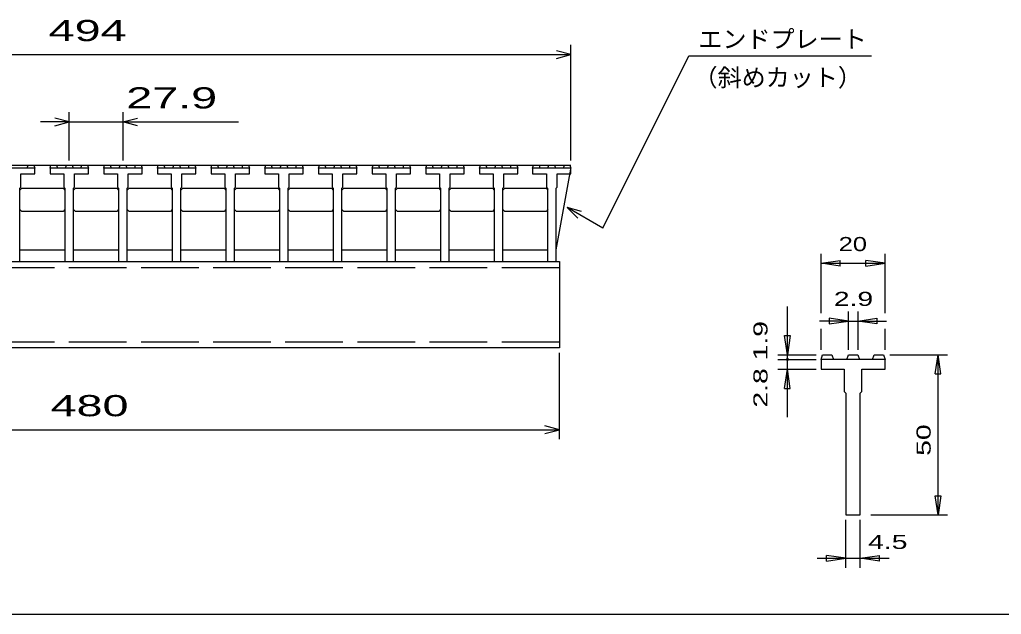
# Model space of a CAD drawing. Units: millimetres, scale not verified, with parts at other scales. Extents: x -910 to 868, y -641 to 524.
# Drawn here: x -465 to 46, y -576 to -267 of the extents above; entities that cross this region are included whole.
import ezdxf
from ezdxf.enums import TextEntityAlignment as Align

# ---------------------------------------------------------------- set-up
doc = ezdxf.new("R2010")
doc.units = ezdxf.units.MM
doc.header["$LTSCALE"] = 5
doc.linetypes.add('DASHED', pattern=[7.5, 6, -1.5])
for name, color, linetype, lineweight in [('0_2', 150, 'Continuous', 25), ('16', 3, 'Continuous', 25), ('22', 2, 'Continuous', 25), ('32', 4, 'Continuous', 25)]:
    doc.layers.add(name, color=color, linetype=linetype, lineweight=lineweight)
doc.styles.add('ベクトル', font='')
doc.styles.get('ベクトル').set_extended_font_data('ベクトル')

msp = doc.modelspace()

# ---------------------------------------------------------------- linework, layer by layer
at = {"layer": '0_2'}
msp.add_line((868, -575.75), (-862, -575.75), dxfattribs=at)
at = {"layer": '16'}
for p, q in [((-672, -342.25), (-178, -342.25)), ((-456.7, -343.75), (-476.7, -343.75)), ((-463.95, -353.75), (-463.95, -346.75)), ((-463.95, -346.75), (-456.7, -346.75)), ((-460.6, -343.75), (-460.1, -342.25)), ((-460.1, -342.25), (-457.2, -342.25)), ((-457.2, -342.25), (-456.7, -343.75)), ((-456.7, -346.75), (-456.7, -343.75)), ((-448.8, -343.75), (-448.3, -342.25)), ((-448.8, -343.75), (-448.8, -346.75)), ((-428.8, -343.75), (-448.8, -343.75)), ((-448.8, -346.75), (-441.55, -346.75)), ((-448.3, -342.25), (-445.4, -342.25)), ((-445.4, -342.25), (-444.9, -343.75)), ((-441.55, -346.75), (-441.55, -353.75)), ((-440.75, -343.75), (-440.25, -342.25)), ((-440.25, -342.25), (-437.35, -342.25)), ((-437.35, -342.25), (-436.85, -343.75)), ((-436.05, -353.75), (-436.05, -346.75)), ((-436.05, -346.75), (-428.8, -346.75)), ((-432.7, -343.75), (-432.2, -342.25)), ((-432.2, -342.25), (-429.3, -342.25)), ((-429.3, -342.25), (-428.8, -343.75)), ((-428.8, -346.75), (-428.8, -343.75)), ((-420.9, -343.75), (-420.4, -342.25)), ((-420.9, -343.75), (-420.9, -346.75)), ((-400.9, -343.75), (-420.9, -343.75)), ((-420.9, -346.75), (-413.65, -346.75)), ((-420.4, -342.25), (-417.5, -342.25)), ((-417.5, -342.25), (-417, -343.75)), ((-413.65, -346.75), (-413.65, -353.75)), ((-412.85, -343.75), (-412.35, -342.25)), ((-412.35, -342.25), (-409.45, -342.25)), ((-409.45, -342.25), (-408.95, -343.75)), ((-408.15, -353.75), (-408.15, -346.75)), ((-408.15, -346.75), (-400.9, -346.75)), ((-404.8, -343.75), (-404.3, -342.25)), ((-404.3, -342.25), (-401.4, -342.25)), ((-401.4, -342.25), (-400.9, -343.75)), ((-400.9, -346.75), (-400.9, -343.75)), ((-393, -343.75), (-392.5, -342.25)), ((-393, -343.75), (-393, -346.75)), ((-373, -343.75), (-393, -343.75)), ((-393, -346.75), (-385.75, -346.75)), ((-392.5, -342.25), (-389.6, -342.25)), ((-389.6, -342.25), (-389.1, -343.75)), ((-385.75, -346.75), (-385.75, -353.75)), ((-384.95, -343.75), (-384.45, -342.25)), ((-384.45, -342.25), (-381.55, -342.25)), ((-381.55, -342.25), (-381.05, -343.75)), ((-380.25, -353.75), (-380.25, -346.75)), ((-380.25, -346.75), (-373, -346.75)), ((-376.9, -343.75), (-376.4, -342.25)), ((-376.4, -342.25), (-373.5, -342.25)), ((-373.5, -342.25), (-373, -343.75)), ((-373, -346.75), (-373, -343.75)), ((-365.1, -343.75), (-364.6, -342.25)), ((-365.1, -343.75), (-365.1, -346.75)), ((-345.1, -343.75), (-365.1, -343.75)), ((-365.1, -346.75), (-357.85, -346.75)), ((-364.6, -342.25), (-361.7, -342.25)), ((-361.7, -342.25), (-361.2, -343.75)), ((-357.85, -346.75), (-357.85, -353.75)), ((-357.05, -343.75), (-356.55, -342.25)), ((-356.55, -342.25), (-353.65, -342.25)), ((-353.65, -342.25), (-353.15, -343.75)), ((-352.35, -353.75), (-352.35, -346.75)), ((-352.35, -346.75), (-345.1, -346.75)), ((-349, -343.75), (-348.5, -342.25)), ((-348.5, -342.25), (-345.6, -342.25)), ((-345.6, -342.25), (-345.1, -343.75)), ((-345.1, -346.75), (-345.1, -343.75)), ((-337.2, -343.75), (-336.7, -342.25)), ((-337.2, -343.75), (-337.2, -346.75)), ((-317.2, -343.75), (-337.2, -343.75)), ((-337.2, -346.75), (-329.95, -346.75)), ((-336.7, -342.25), (-333.8, -342.25)), ((-333.8, -342.25), (-333.3, -343.75)), ((-329.95, -346.75), (-329.95, -353.75)), ((-329.15, -343.75), (-328.65, -342.25)), ((-328.65, -342.25), (-325.75, -342.25)), ((-325.75, -342.25), (-325.25, -343.75)), ((-324.45, -353.75), (-324.45, -346.75)), ((-324.45, -346.75), (-317.2, -346.75)), ((-321.1, -343.75), (-320.6, -342.25)), ((-320.6, -342.25), (-317.7, -342.25)), ((-317.7, -342.25), (-317.2, -343.75)), ((-317.2, -346.75), (-317.2, -343.75)), ((-309.3, -343.75), (-308.8, -342.25)), ((-309.3, -343.75), (-309.3, -346.75)), ((-289.3, -343.75), (-309.3, -343.75)), ((-309.3, -346.75), (-302.05, -346.75)), ((-308.8, -342.25), (-305.9, -342.25)), ((-305.9, -342.25), (-305.4, -343.75)), ((-302.05, -346.75), (-302.05, -353.75)), ((-301.25, -343.75), (-300.75, -342.25)), ((-300.75, -342.25), (-297.85, -342.25)), ((-297.85, -342.25), (-297.35, -343.75)), ((-296.55, -353.75), (-296.55, -346.75)), ((-296.55, -346.75), (-289.3, -346.75)), ((-293.2, -343.75), (-292.7, -342.25)), ((-292.7, -342.25), (-289.8, -342.25)), ((-289.8, -342.25), (-289.3, -343.75)), ((-289.3, -346.75), (-289.3, -343.75)), ((-281.4, -343.75), (-280.9, -342.25)), ((-281.4, -343.75), (-281.4, -346.75)), ((-261.4, -343.75), (-281.4, -343.75)), ((-281.4, -346.75), (-274.15, -346.75)), ((-280.9, -342.25), (-278, -342.25)), ((-278, -342.25), (-277.5, -343.75)), ((-274.15, -346.75), (-274.15, -353.75)), ((-273.35, -343.75), (-272.85, -342.25)), ((-272.85, -342.25), (-269.95, -342.25)), ((-269.95, -342.25), (-269.45, -343.75)), ((-268.65, -353.75), (-268.65, -346.75)), ((-268.65, -346.75), (-261.4, -346.75)), ((-265.3, -343.75), (-264.8, -342.25)), ((-264.8, -342.25), (-261.9, -342.25)), ((-261.9, -342.25), (-261.4, -343.75)), ((-261.4, -346.75), (-261.4, -343.75)), ((-253.5, -343.75), (-253, -342.25)), ((-253.5, -343.75), (-253.5, -346.75)), ((-233.5, -343.75), (-253.5, -343.75)), ((-253.5, -346.75), (-246.25, -346.75)), ((-253, -342.25), (-250.1, -342.25)), ((-250.1, -342.25), (-249.6, -343.75)), ((-246.25, -346.75), (-246.25, -353.75)), ((-245.45, -343.75), (-244.95, -342.25)), ((-244.95, -342.25), (-242.05, -342.25)), ((-242.05, -342.25), (-241.55, -343.75)), ((-240.75, -353.75), (-240.75, -346.75)), ((-240.75, -346.75), (-233.5, -346.75)), ((-237.4, -343.75), (-236.9, -342.25)), ((-236.9, -342.25), (-234, -342.25)), ((-234, -342.25), (-233.5, -343.75)), ((-233.5, -346.75), (-233.5, -343.75)), ((-225.6, -343.75), (-225.1, -342.25)), ((-225.6, -343.75), (-225.6, -346.75)), ((-205.6, -343.75), (-225.6, -343.75)), ((-225.6, -346.75), (-218.35, -346.75)), ((-225.1, -342.25), (-222.2, -342.25)), ((-222.2, -342.25), (-221.7, -343.75)), ((-218.35, -346.75), (-218.35, -353.75)), ((-217.55, -343.75), (-217.05, -342.25)), ((-217.05, -342.25), (-214.15, -342.25)), ((-214.15, -342.25), (-213.65, -343.75)), ((-212.85, -353.75), (-212.85, -346.75)), ((-212.85, -346.75), (-205.6, -346.75)), ((-209.5, -343.75), (-209, -342.25)), ((-209, -342.25), (-206.1, -342.25)), ((-206.1, -342.25), (-205.6, -343.75)), ((-205.6, -346.75), (-205.6, -343.75)), ((-198, -343.75), (-197.5, -342.25)), ((-198, -343.75), (-198, -346.75)), ((-178, -343.75), (-198, -343.75)), ((-198, -346.75), (-190.75, -346.75)), ((-197.5, -342.25), (-194.6, -342.25)), ((-194.6, -342.25), (-194.1, -343.75)), ((-190.75, -346.75), (-190.75, -353.75)), ((-189.95, -343.75), (-189.45, -342.25)), ((-189.45, -342.25), (-186.55, -342.25)), ((-186.55, -342.25), (-186.05, -343.75)), ((-185.75, -386.25), (-178, -344.25)), ((-185.25, -353.75), (-185.25, -346.75)), ((-185.25, -346.75), (-178, -346.75)), ((-181.9, -343.75), (-181.4, -342.25)), ((-181.4, -342.25), (-178.5, -342.25)), ((-178.5, -342.25), (-178, -343.75)), ((-178, -346.75), (-178, -343.75)), ((-464.45, -354.25), (-463.95, -353.75)), ((-464.45, -392.25), (-464.45, -354.25)), ((-464.45, -355.25), (-463.45, -354.25)), ((-463.45, -354.25), (-442.05, -354.25)), ((-442.05, -354.25), (-441.05, -355.25)), ((-441.55, -353.75), (-441.05, -354.25)), ((-441.05, -354.25), (-441.05, -392.25)), ((-436.55, -354.25), (-436.05, -353.75)), ((-436.55, -392.25), (-436.55, -354.25)), ((-436.55, -355.25), (-435.55, -354.25)), ((-435.55, -354.25), (-414.15, -354.25)), ((-414.15, -354.25), (-413.15, -355.25)), ((-413.65, -353.75), (-413.15, -354.25)), ((-413.15, -354.25), (-413.15, -392.25)), ((-408.65, -354.25), (-408.15, -353.75)), ((-408.65, -392.25), (-408.65, -354.25)), ((-408.65, -355.25), (-407.65, -354.25)), ((-407.65, -354.25), (-386.25, -354.25)), ((-386.25, -354.25), (-385.25, -355.25)), ((-385.75, -353.75), (-385.25, -354.25)), ((-385.25, -354.25), (-385.25, -392.25)), ((-380.75, -354.25), (-380.25, -353.75)), ((-380.75, -392.25), (-380.75, -354.25)), ((-380.75, -355.25), (-379.75, -354.25)), ((-379.75, -354.25), (-358.35, -354.25)), ((-358.35, -354.25), (-357.35, -355.25)), ((-357.85, -353.75), (-357.35, -354.25)), ((-357.35, -354.25), (-357.35, -392.25)), ((-352.85, -354.25), (-352.35, -353.75)), ((-352.85, -392.25), (-352.85, -354.25)), ((-352.85, -355.25), (-351.85, -354.25)), ((-351.85, -354.25), (-330.45, -354.25)), ((-330.45, -354.25), (-329.45, -355.25)), ((-329.95, -353.75), (-329.45, -354.25)), ((-329.45, -354.25), (-329.45, -392.25)), ((-324.95, -354.25), (-324.45, -353.75)), ((-324.95, -392.25), (-324.95, -354.25)), ((-324.95, -355.25), (-323.95, -354.25)), ((-323.95, -354.25), (-302.55, -354.25)), ((-302.55, -354.25), (-301.55, -355.25)), ((-302.05, -353.75), (-301.55, -354.25)), ((-301.55, -354.25), (-301.55, -392.25)), ((-297.05, -354.25), (-296.55, -353.75)), ((-297.05, -392.25), (-297.05, -354.25)), ((-297.05, -355.25), (-296.05, -354.25)), ((-296.05, -354.25), (-274.65, -354.25)), ((-274.65, -354.25), (-273.65, -355.25)), ((-274.15, -353.75), (-273.65, -354.25)), ((-273.65, -354.25), (-273.65, -392.25)), ((-269.15, -354.25), (-268.65, -353.75)), ((-269.15, -392.25), (-269.15, -354.25)), ((-269.15, -355.25), (-268.15, -354.25)), ((-268.15, -354.25), (-246.75, -354.25)), ((-246.75, -354.25), (-245.75, -355.25)), ((-246.25, -353.75), (-245.75, -354.25)), ((-245.75, -354.25), (-245.75, -392.25)), ((-241.25, -354.25), (-240.75, -353.75)), ((-241.25, -392.25), (-241.25, -354.25)), ((-241.25, -355.25), (-240.25, -354.25)), ((-240.25, -354.25), (-218.85, -354.25)), ((-218.85, -354.25), (-217.85, -355.25)), ((-218.35, -353.75), (-217.85, -354.25)), ((-217.85, -354.25), (-217.85, -392.25)), ((-213.35, -354.25), (-212.85, -353.75)), ((-213.35, -392.25), (-213.35, -354.25)), ((-213.35, -355.25), (-212.35, -354.25)), ((-212.35, -354.25), (-190.95, -354.25)), ((-190.95, -354.25), (-189.95, -355.25)), ((-190.75, -353.75), (-190.25, -354.25)), ((-190.25, -354.25), (-190.25, -392.25)), ((-185.75, -354.25), (-185.25, -353.75)), ((-185.75, -392.25), (-185.75, -354.25)), ((-463.45, -366.25), (-464.45, -365.25)), ((-442.05, -366.25), (-463.45, -366.25)), ((-441.05, -365.25), (-442.05, -366.25)), ((-435.55, -366.25), (-436.55, -365.25)), ((-414.15, -366.25), (-435.55, -366.25)), ((-413.15, -365.25), (-414.15, -366.25)), ((-407.65, -366.25), (-408.65, -365.25)), ((-386.25, -366.25), (-407.65, -366.25)), ((-385.25, -365.25), (-386.25, -366.25)), ((-379.75, -366.25), (-380.75, -365.25)), ((-358.35, -366.25), (-379.75, -366.25)), ((-357.35, -365.25), (-358.35, -366.25)), ((-351.85, -366.25), (-352.85, -365.25)), ((-330.45, -366.25), (-351.85, -366.25)), ((-329.45, -365.25), (-330.45, -366.25)), ((-323.95, -366.25), (-324.95, -365.25)), ((-302.55, -366.25), (-323.95, -366.25)), ((-301.55, -365.25), (-302.55, -366.25)), ((-296.05, -366.25), (-297.05, -365.25)), ((-274.65, -366.25), (-296.05, -366.25)), ((-273.65, -365.25), (-274.65, -366.25)), ((-268.15, -366.25), (-269.15, -365.25)), ((-246.75, -366.25), (-268.15, -366.25)), ((-245.75, -365.25), (-246.75, -366.25)), ((-240.25, -366.25), (-241.25, -365.25)), ((-218.85, -366.25), (-240.25, -366.25)), ((-217.85, -365.25), (-218.85, -366.25)), ((-212.35, -366.25), (-213.35, -365.25)), ((-190.95, -366.25), (-212.35, -366.25)), ((-189.95, -365.25), (-190.95, -366.25)), ((-464.45, -386.25), (-441.05, -386.25)), ((-436.55, -386.25), (-413.15, -386.25)), ((-408.65, -386.25), (-385.25, -386.25)), ((-380.75, -386.25), (-357.35, -386.25)), ((-352.85, -386.25), (-329.45, -386.25)), ((-324.95, -386.25), (-301.55, -386.25)), ((-297.05, -386.25), (-273.65, -386.25)), ((-269.15, -386.25), (-245.75, -386.25)), ((-241.25, -386.25), (-217.85, -386.25)), ((-213.35, -386.25), (-190.25, -386.25)), ((-664, -392.25), (-184, -392.25)), ((-468.95, -392.25), (-464.45, -392.25)), ((-441.05, -392.25), (-436.55, -392.25)), ((-413.15, -392.25), (-408.65, -392.25)), ((-385.25, -392.25), (-380.75, -392.25)), ((-357.35, -392.25), (-352.85, -392.25)), ((-329.45, -392.25), (-324.95, -392.25)), ((-301.55, -392.25), (-297.05, -392.25)), ((-273.65, -392.25), (-269.15, -392.25)), ((-245.75, -392.25), (-241.25, -392.25)), ((-217.85, -392.25), (-213.35, -392.25)), ((-190.25, -392.25), (-185.75, -392.25)), ((-184, -392.25), (-184, -437.25)), ((-184, -437.25), (-664, -437.25))]:
    msp.add_line(p, q, dxfattribs=at)
at = {"layer": '16', "linetype": 'DASHED'}
for p, q in [((-664, -395.45), (-184, -395.45)), ((-664, -434.05), (-184, -434.05))]:
    msp.add_line(p, q, dxfattribs=at)
at = {"layer": '22', "color": 4}
for p, q in [((-178, -339.75), (-178, -279.75)), ((-672, -284.75), (-178, -284.75)), ((-178, -284.75), (-185.5, -282.75)), ((-185.5, -286.75), (-178, -284.75)), ((-161.5, -374.95), (-116.75, -285.45)), ((-116.75, -285.45), (-21.75, -285.45)), ((-438.8, -339.75), (-438.8, -314.75)), ((-410.9, -314.75), (-410.9, -339.75)), ((-438.8, -319.75), (-453.8, -319.75)), ((-438.8, -319.75), (-446.3, -317.75)), ((-446.3, -321.75), (-438.8, -319.75)), ((-438.8, -319.75), (-410.9, -319.75)), ((-410.9, -319.75), (-403.4, -317.75)), ((-403.4, -321.75), (-410.9, -319.75)), ((-410.9, -319.75), (-350.9, -319.75)), ((-172.5, -366.25), (-180, -364.25)), ((-174.5, -369.75), (-180, -364.25)), ((-161.5, -374.95), (-180, -364.25)), ((-184, -484.75), (-184, -439.75)), ((-184, -479.75), (-191.5, -477.75)), ((-664, -479.75), (-184, -479.75)), ((-191.5, -481.75), (-184, -479.75))]:
    msp.add_line(p, q, dxfattribs=at)
at = {"layer": '32'}
for p, q in [((-48, -419.25), (-48, -388.25)), ((-48, -393.25), (-38, -391.75)), ((-38, -394.75), (-38, -391.75)), ((-14.667, -393.25), (-24.667, -391.75)), ((-24.667, -394.75), (-24.667, -391.75)), ((-14.667, -419.25), (-14.667, -388.25)), ((-38, -394.75), (-48, -393.25)), ((-48, -393.25), (-14.667, -393.25)), ((-24.667, -394.75), (-14.667, -393.25)), ((-65.5, -440.75), (-65.5, -415.75)), ((-33.75, -438.25), (-33.75, -418.25)), ((-28.917, -418.25), (-28.917, -438.25)), ((-33.75, -423.25), (-48.75, -423.25)), ((-33.75, -423.25), (-43.75, -421.75)), ((-43.75, -421.75), (-43.75, -424.75)), ((-43.75, -424.75), (-33.75, -423.25)), ((-33.75, -423.25), (-28.917, -423.25)), ((-28.917, -423.25), (-18.917, -421.75)), ((-18.917, -424.75), (-28.917, -423.25)), ((-28.917, -423.25), (-13.917, -423.25)), ((-18.917, -421.75), (-18.917, -424.75)), ((-48, -438.25), (-48, -427.25)), ((-14.667, -438.25), (-14.667, -427.25)), ((-65.5, -440.75), (-67, -430.75)), ((-67, -430.75), (-64, -430.75)), ((-64, -430.75), (-65.5, -440.75)), ((-70.5, -440.75), (-50.5, -440.75)), ((-70.5, -443.25), (-50.5, -443.25)), ((-65.5, -448.25), (-65.5, -440.75)), ((-48, -443.25), (-47.167, -440.75)), ((-48, -443.25), (-48, -448.25)), ((-14.667, -443.25), (-48, -443.25)), ((-47.167, -440.75), (-42.333, -440.75)), ((-42.333, -440.75), (-41.5, -443.25)), ((-34.583, -443.25), (-33.75, -440.75)), ((-33.75, -440.75), (-28.917, -440.75)), ((-28.917, -440.75), (-28.083, -443.25)), ((-21.167, -443.25), (-20.333, -440.75)), ((-20.333, -440.75), (-15.5, -440.75)), ((-15.5, -440.75), (-14.667, -443.25)), ((-14.667, -448.25), (-14.667, -443.25)), ((-12.167, -440.75), (17.833, -440.75)), ((11.333, -450.75), (12.833, -440.75)), ((14.333, -450.75), (12.833, -440.75)), ((12.833, -524.083), (12.833, -440.75)), ((-70.5, -448.25), (-50.5, -448.25)), ((-67, -458.25), (-65.5, -448.25)), ((-64, -458.25), (-65.5, -448.25)), ((-65.5, -473.25), (-65.5, -448.25)), ((-48, -448.25), (-35.917, -448.25)), ((-35.917, -448.25), (-35.917, -459.917)), ((-26.75, -459.917), (-26.75, -448.25)), ((-26.75, -448.25), (-14.667, -448.25)), ((11.333, -450.75), (14.333, -450.75)), ((-67, -458.25), (-64, -458.25)), ((-35.917, -459.917), (-35.083, -460.75)), ((-35.083, -460.75), (-35.083, -524.083)), ((-27.583, -460.75), (-26.75, -459.917)), ((-27.583, -524.083), (-27.583, -460.75)), ((12.833, -524.083), (11.333, -514.083)), ((11.333, -514.083), (14.333, -514.083)), ((14.333, -514.083), (12.833, -524.083)), ((-35.083, -524.083), (-27.583, -524.083)), ((-22.167, -524.083), (17.833, -524.083)), ((-35.083, -551.583), (-35.083, -526.583)), ((-27.583, -551.583), (-27.583, -526.583)), ((-35.083, -546.583), (-45.083, -545.083)), ((-45.083, -548.083), (-45.083, -545.083)), ((-27.583, -546.583), (-17.583, -545.083)), ((-17.583, -548.083), (-17.583, -545.083)), ((-50.083, -546.583), (-35.083, -546.583)), ((-45.083, -548.083), (-35.083, -546.583)), ((-35.083, -546.583), (-27.583, -546.583)), ((-17.583, -548.083), (-27.583, -546.583)), ((-27.583, -546.583), (-12.583, -546.583))]:
    msp.add_line(p, q, dxfattribs=at)
msp.add_circle((-65.5, -443.25), 0.5, dxfattribs=at)

# ---------------------------------------------------------------- texts
at = {"layer": '22', "style": 'ベクトル', "width": 1.65}
for s, p in [(' 494 ', (-456.25, -272.25)), (' 27.9 ', (-415.9, -307.25)), (' 480 ', (-455.25, -467.25))]:
    msp.add_text(s, height=11, dxfattribs=at).set_placement(p, align=Align.MIDDLE_LEFT)
at = {"layer": '22', "style": 'ベクトル'}
for s, p in [('エンドプレート', (-111.75, -276.7)), ('（斜めカット）', (-114.25, -296.7))]:
    msp.add_text(s, height=9.164, dxfattribs=at).set_placement(p, align=Align.MIDDLE_LEFT)
at = {"layer": '32', "color": 2, "style": 'ベクトル'}
for s, width, p in [('20', 1.35, (-38.833, -383.25)), ('2.9', 1.5, (-41.333, -411.75)), (' 4.5 ', 1.5, (-27.583, -538.083))]:
    msp.add_text(s, height=7.331, dxfattribs=dict(at, width=width)).set_placement(p, align=Align.MIDDLE_LEFT)
at = {"layer": '32', "color": 2, "style": 'ベクトル', "width": 1.5}
for s, p in [('2.8 1.9', (-79.5, -468.25)), (' 50 ', (5.333, -497.417))]:
    msp.add_text(s, height=7.331, rotation=90, dxfattribs=at).set_placement(p, align=Align.MIDDLE_LEFT)

doc.saveas('drawing.dxf')
